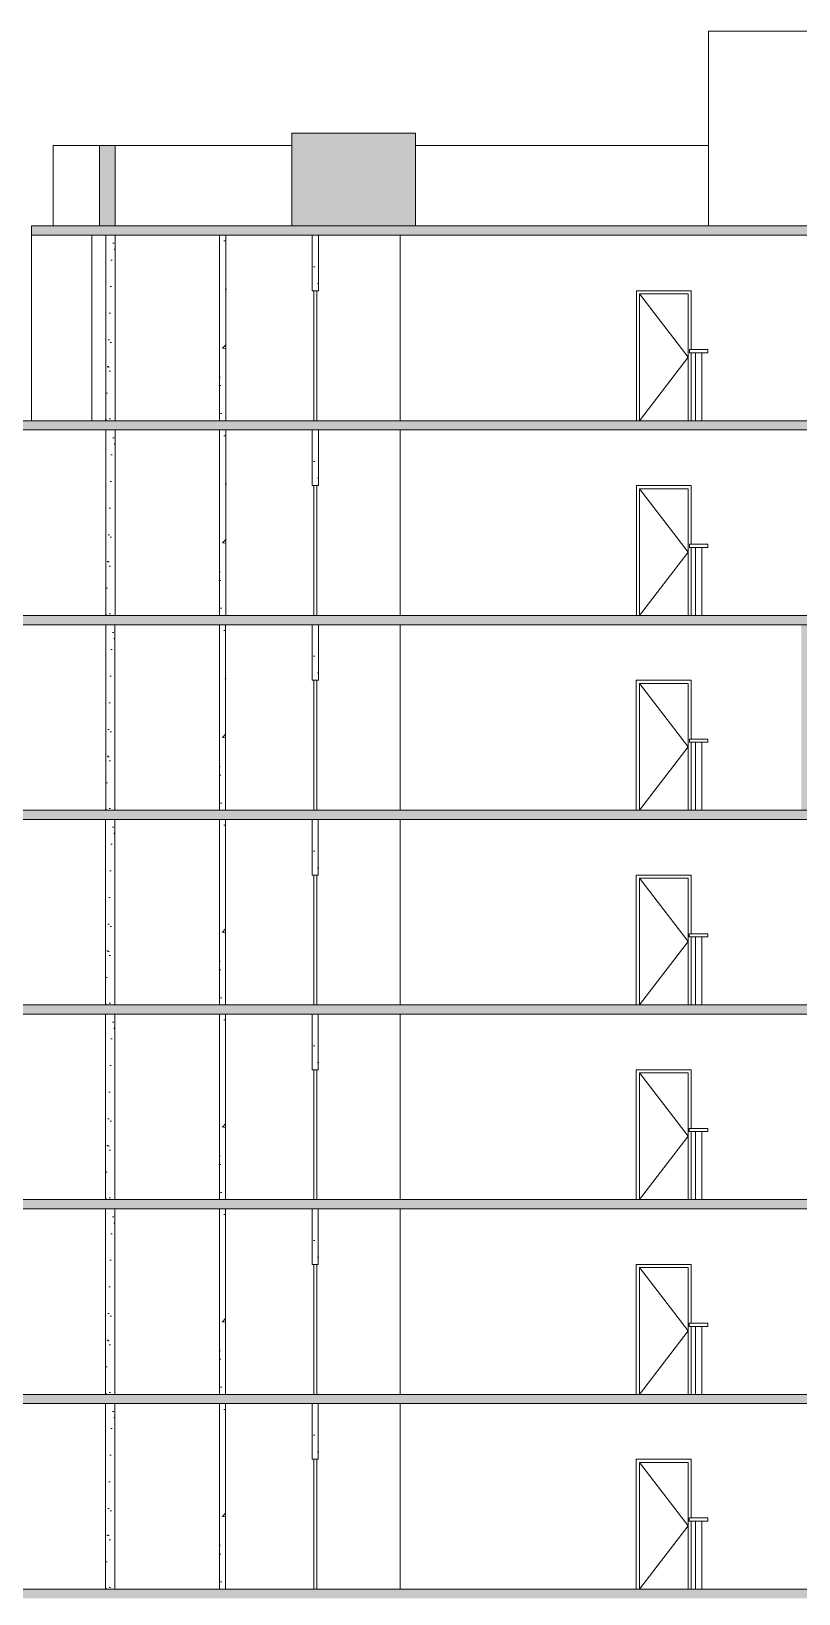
# Model space of a CAD drawing. Header units: millimetres. Extents: x 2878 to 6301, y 540 to 1980.
# Drawn here: x 3108.5 to 3120.91, y 969.55 to 994.83 of the extents above; entities that cross this region are included whole.
import ezdxf

# ---------------------------------------------------------------- set-up
doc = ezdxf.new("R2010")
doc.units = ezdxf.units.MM
doc.header["$LTSCALE"] = 4
for name, color, linetype, lineweight in [('ALVENARIA', 4, 'Continuous', 20), ('COTAS', 35, 'Continuous', 5), ('PORTA', 2, 'Continuous', 20)]:
    doc.layers.add(name, color=color, linetype=linetype, lineweight=lineweight)
pattern_1 = [(50, (255.0836, -334.7159), (0.92914181, -0.08128934), [0.097155, -1.068705]), (355, (255.0836, -334.7159), (-0.17974145, 0.9743899), [0.077724, -0.85496698]), (100.451445, (255.161, -334.7227), (0.74940036, 0.89310053), [0.08256904, -0.90826025]), (46.1842, (255.0836, -334.4568), (1.3825031, -0.21441587), [0.1457325, -1.6030575]), (96.63556, (255.1988, -334.4747), (1.2107611, 1.26187324), [0.1238536, -1.3623916]), (351.18415, (255.0836, -334.4568), (1.2107611, 1.26187324), [0.11658583, -1.28244463]), (21, (255.21315, -334.5216), (0.7732334, -0.52155251), [0.097155, -1.068705]), (326, (255.2132, -334.5216), (0.31519034, 0.93935863), [0.077724, -0.854964]), (71.451445, (255.2776, -334.5651), (1.08842374, 0.41780612), [0.08256904, -0.90825868]), (37.5, (255.0836, -334.71592), (0.015751877, 0.4312307), [0, -0.8446008, 0, -0.867918, 0, -0.8582025]), (7.5, (255.0836, -334.7159), (0.34078028, 0.51092093), [0, -0.4948428, 0, -0.8251698, 0, -0.3270885]), (327.5, (254.79474, -334.71592), (0.691512035, -0.029216594), [0, -0.32385, 0, -1.010412, 0, -1.340739]), (317.5, (254.6652, -334.7159), (0.75545883, 0.1296751), [0, -0.421005, 0, -0.6710172, 0, -0.952119])]
pattern_2 = [(50, (255.0836, -331.5659), (0.92914181, -0.08128934), [0.097155, -1.068705]), (355, (255.0836, -331.5659), (-0.17974145, 0.9743899), [0.077724, -0.85496698]), (100.451445, (255.161, -331.5727), (0.74940036, 0.89310053), [0.08256904, -0.90826025]), (46.1842, (255.0836, -331.3068), (1.3825031, -0.21441587), [0.1457325, -1.6030575]), (96.63556, (255.1988, -331.3247), (1.2107611, 1.26187324), [0.1238536, -1.3623916]), (351.18415, (255.0836, -331.3068), (1.2107611, 1.26187324), [0.11658583, -1.28244463]), (21, (255.21315, -331.3716), (0.7732334, -0.52155251), [0.097155, -1.068705]), (326, (255.2132, -331.3716), (0.31519034, 0.93935863), [0.077724, -0.854964]), (71.451445, (255.2776, -331.4151), (1.08842374, 0.41780612), [0.08256904, -0.90825868]), (37.5, (255.0836, -331.56592), (0.015751877, 0.4312307), [0, -0.8446008, 0, -0.867918, 0, -0.8582025]), (7.5, (255.0836, -331.5659), (0.34078028, 0.51092093), [0, -0.4948428, 0, -0.8251698, 0, -0.3270885]), (327.5, (254.79474, -331.56592), (0.691512035, -0.029216594), [0, -0.32385, 0, -1.010412, 0, -1.340739]), (317.5, (254.6652, -331.5659), (0.75545883, 0.1296751), [0, -0.421005, 0, -0.6710172, 0, -0.952119])]
pattern_3 = [(50, (255.0836, -328.4159), (0.92914181, -0.08128934), [0.097155, -1.068705]), (355, (255.0836, -328.4159), (-0.17974145, 0.9743899), [0.077724, -0.85496698]), (100.451445, (255.161, -328.4227), (0.74940036, 0.89310053), [0.08256904, -0.90826025]), (46.1842, (255.0836, -328.1568), (1.3825031, -0.21441587), [0.1457325, -1.6030575]), (96.63556, (255.1988, -328.1747), (1.2107611, 1.26187324), [0.1238536, -1.3623916]), (351.18415, (255.0836, -328.1568), (1.2107611, 1.26187324), [0.11658583, -1.28244463]), (21, (255.21315, -328.2216), (0.7732334, -0.52155251), [0.097155, -1.068705]), (326, (255.2132, -328.2216), (0.31519034, 0.93935863), [0.077724, -0.854964]), (71.451445, (255.2776, -328.2651), (1.08842374, 0.41780612), [0.08256904, -0.90825868]), (37.5, (255.0836, -328.41592), (0.015751877, 0.4312307), [0, -0.8446008, 0, -0.867918, 0, -0.8582025]), (7.5, (255.0836, -328.4159), (0.34078028, 0.51092093), [0, -0.4948428, 0, -0.8251698, 0, -0.3270885]), (327.5, (254.79474, -328.41592), (0.691512035, -0.029216594), [0, -0.32385, 0, -1.010412, 0, -1.340739]), (317.5, (254.6652, -328.4159), (0.75545883, 0.1296751), [0, -0.421005, 0, -0.6710172, 0, -0.952119])]
pattern_4 = [(50, (255.0836, -325.2659), (0.92914181, -0.08128934), [0.097155, -1.068705]), (355, (255.0836, -325.2659), (-0.17974145, 0.9743899), [0.077724, -0.85496698]), (100.451445, (255.161, -325.2727), (0.74940036, 0.89310053), [0.08256904, -0.90826025]), (46.1842, (255.0836, -325.0068), (1.3825031, -0.21441587), [0.1457325, -1.6030575]), (96.63556, (255.1988, -325.0247), (1.2107611, 1.26187324), [0.1238536, -1.3623916]), (351.18415, (255.0836, -325.0068), (1.2107611, 1.26187324), [0.11658583, -1.28244463]), (21, (255.21315, -325.0716), (0.7732334, -0.52155251), [0.097155, -1.068705]), (326, (255.2132, -325.0716), (0.31519034, 0.93935863), [0.077724, -0.854964]), (71.451445, (255.2776, -325.1151), (1.08842374, 0.41780612), [0.08256904, -0.90825868]), (37.5, (255.0836, -325.26592), (0.015751877, 0.4312307), [0, -0.8446008, 0, -0.867918, 0, -0.8582025]), (7.5, (255.0836, -325.2659), (0.34078028, 0.51092093), [0, -0.4948428, 0, -0.8251698, 0, -0.3270885]), (327.5, (254.79474, -325.26592), (0.691512035, -0.029216594), [0, -0.32385, 0, -1.010412, 0, -1.340739]), (317.5, (254.6652, -325.2659), (0.75545883, 0.1296751), [0, -0.421005, 0, -0.6710172, 0, -0.952119])]
pattern_5 = [(50, (255.0845, -322.1159), (0.92914181, -0.08128934), [0.097155, -1.068705]), (355, (255.0845, -322.1159), (-0.17974145, 0.9743899), [0.077724, -0.85496698]), (100.451445, (255.1619, -322.1227), (0.74940036, 0.89310053), [0.08256904, -0.90826025]), (46.1842, (255.0845, -321.8568), (1.3825031, -0.21441587), [0.1457325, -1.6030575]), (96.63556, (255.1997, -321.8747), (1.2107611, 1.26187324), [0.1238536, -1.3623916]), (351.18415, (255.0845, -321.8568), (1.2107611, 1.26187324), [0.11658583, -1.28244463]), (21, (255.214, -321.9216), (0.7732334, -0.52155251), [0.097155, -1.068705]), (326, (255.214, -321.9216), (0.31519034, 0.93935863), [0.077724, -0.854964]), (71.451445, (255.2785, -321.9651), (1.08842374, 0.41780612), [0.08256904, -0.90825868]), (37.5, (255.08448, -322.11592), (0.015751877, 0.4312307), [0, -0.8446008, 0, -0.867918, 0, -0.8582025]), (7.5, (255.0845, -322.1159), (0.34078028, 0.51092093), [0, -0.4948428, 0, -0.8251698, 0, -0.3270885]), (327.5, (254.7956, -322.11592), (0.691512035, -0.029216594), [0, -0.32385, 0, -1.010412, 0, -1.340739]), (317.5, (254.66607, -322.1159), (0.75545883, 0.1296751), [0, -0.421005, 0, -0.6710172, 0, -0.952119])]
pattern_6 = [(50, (255.08535, -318.9659), (0.92914181, -0.08128934), [0.097155, -1.068705]), (355, (255.0853, -318.9659), (-0.17974145, 0.9743899), [0.077724, -0.85496698]), (100.451445, (255.1628, -318.9727), (0.74940036, 0.89310053), [0.08256904, -0.90826025]), (46.1842, (255.0853, -318.7068), (1.3825031, -0.21441587), [0.1457325, -1.6030575]), (96.63556, (255.2006, -318.7247), (1.2107611, 1.26187324), [0.1238536, -1.3623916]), (351.18415, (255.0853, -318.7068), (1.2107611, 1.26187324), [0.11658583, -1.28244463]), (21, (255.2149, -318.7716), (0.7732334, -0.52155251), [0.097155, -1.068705]), (326, (255.2149, -318.7716), (0.31519034, 0.93935863), [0.077724, -0.854964]), (71.451445, (255.2793, -318.8151), (1.08842374, 0.41780612), [0.08256904, -0.90825868]), (37.5, (255.08535, -318.96592), (0.015751877, 0.4312307), [0, -0.8446008, 0, -0.867918, 0, -0.8582025]), (7.5, (255.08535, -318.9659), (0.34078028, 0.51092093), [0, -0.4948428, 0, -0.8251698, 0, -0.3270885]), (327.5, (254.79647, -318.96592), (0.691512035, -0.029216594), [0, -0.32385, 0, -1.010412, 0, -1.340739]), (317.5, (254.66693, -318.9659), (0.75545883, 0.1296751), [0, -0.421005, 0, -0.6710172, 0, -0.952119])]
pattern_7 = [(50, (255.08535, -315.8159), (0.92914181, -0.08128934), [0.097155, -1.068705]), (355, (255.0853, -315.8159), (-0.17974145, 0.9743899), [0.077724, -0.85496698]), (100.451445, (255.1628, -315.8227), (0.74940036, 0.89310053), [0.08256904, -0.90826025]), (46.1842, (255.0853, -315.5568), (1.3825031, -0.21441587), [0.1457325, -1.6030575]), (96.63556, (255.2006, -315.5747), (1.2107611, 1.26187324), [0.1238536, -1.3623916]), (351.18415, (255.0853, -315.5568), (1.2107611, 1.26187324), [0.11658583, -1.28244463]), (21, (255.2149, -315.6216), (0.7732334, -0.52155251), [0.097155, -1.068705]), (326, (255.2149, -315.6216), (0.31519034, 0.93935863), [0.077724, -0.854964]), (71.451445, (255.2793, -315.6651), (1.08842374, 0.41780612), [0.08256904, -0.90825868]), (37.5, (255.08535, -315.81592), (0.015751877, 0.4312307), [0, -0.8446008, 0, -0.867918, 0, -0.8582025]), (7.5, (255.08535, -315.8159), (0.34078028, 0.51092093), [0, -0.4948428, 0, -0.8251698, 0, -0.3270885]), (327.5, (254.79647, -315.81592), (0.691512035, -0.029216594), [0, -0.32385, 0, -1.010412, 0, -1.340739]), (317.5, (254.66693, -315.8159), (0.75545883, 0.1296751), [0, -0.421005, 0, -0.6710172, 0, -0.952119])]

msp = doc.modelspace()

# ---------------------------------------------------------------- hatches: boundary and pattern name
at = {"layer": 'COTAS'}
h = msp.add_hatch(color=9, dxfattribs=at)
h.dxf.hatch_style = 1
h.paths.add_polyline_path([(3174.976, 993.179), (3173.295, 993.179), (3173.295, 991.679), (3174.976, 991.679)])
h.paths.add_polyline_path([(3114.716, 993.179), (3112.716, 993.179), (3112.716, 991.679), (3114.716, 991.679)])
at = {"layer": 'COTAS', "ltscale": 9}
h = msp.add_hatch(dxfattribs=at)
h.set_pattern_fill('AR-CONC', color=256, scale=0.0043)
h.set_pattern_definition([(50, (-325.8662, -279.7765), (0.78339408, -0.06853807), [0.081915, -0.901065]), (355, (-325.8662, -279.7765), (-0.15154671, 0.82154443), [0.065532, -0.72085451]), (100.451445, (-325.8009, -279.78224), (0.63184736, 0.75300633), [0.06961704, -0.76578805]), (46.1842, (-325.8662, -279.5581), (1.16563988, -0.180782), [0.1228725, -1.3515975]), (96.635558, (-325.7691, -279.5732), (1.02083778, 1.06393234), [0.1044256, -1.1486831]), (351.18415, (-325.8662, -279.5581), (1.02083778, 1.06393234), [0.09829786, -1.08127685]), (21, (-325.757, -279.6127), (0.65194188, -0.43974035), [0.081915, -0.901065]), (326, (-325.757, -279.6127), (0.26574872, 0.79200825), [0.065532, -0.720852]), (71.451445, (-325.7027, -279.64935), (0.9176906, 0.3522679), [0.06961704, -0.76578673]), (37.5, (-325.8662, -279.77653), (0.013280994, 0.363586667), [0, -0.7121144, 0, -0.731774, 0, -0.7235825]), (7.5, (-325.8662, -279.77653), (0.28732455, 0.43077647), [0, -0.4172204, 0, -0.6957314, 0, -0.2757805]), (327.5, (-326.10977, -279.77653), (0.58303956, -0.0246336), [0, -0.27305, 0, -0.851916, 0, -1.130427]), (317.5, (-326.219, -279.77653), (0.63695548, 0.10933391), [0, -0.354965, 0, -0.5657596, 0, -0.802767])])
h.paths.add_polyline_path([(3109.854, 992.979), (3109.604, 992.979), (3109.604, 991.679), (3109.854, 991.679)])
h.paths.add_polyline_path([(3133.204, 992.979), (3132.954, 992.979), (3132.954, 991.679), (3133.204, 991.679)])
h.paths.add_polyline_path([(3133.554, 991.679), (3108.503, 991.679), (3108.503, 991.529), (3133.554, 991.529)])
h.paths.add_polyline_path([(3136.965, 985.379), (3136.715, 985.379), (3136.715, 984.329), (3136.965, 984.329)])
h.paths.add_polyline_path([(3142.058, 985.379), (3141.953, 985.379), (3141.953, 982.229), (3142.058, 982.229)])
h.paths.add_polyline_path([(3127.841, 985.379), (3127.591, 985.379), (3127.591, 982.229), (3127.841, 982.229)])
h.paths.add_polyline_path([(3121.103, 985.379), (3120.953, 985.379), (3120.953, 982.229), (3121.103, 982.229)])
h = msp.add_hatch(dxfattribs=at)
h.set_pattern_fill('AR-CONC', color=256, scale=0.0043)
h.set_pattern_definition([(50, (-59.3249, -212.6349), (0.78339408, -0.06853807), [0.081915, -0.901065]), (355, (-59.3249, -212.6349), (-0.15154671, 0.82154443), [0.065532, -0.72085451]), (100.451445, (-59.2596, -212.64064), (0.63184736, 0.75300633), [0.06961704, -0.76578805]), (46.1842, (-59.3249, -212.4165), (1.16563988, -0.180782), [0.1228725, -1.3515975]), (96.635558, (-59.2277, -212.4316), (1.02083778, 1.06393234), [0.1044256, -1.1486831]), (351.18415, (-59.3249, -212.4165), (1.02083778, 1.06393234), [0.09829786, -1.08127685]), (21, (-59.21566, -212.4711), (0.65194188, -0.43974035), [0.081915, -0.901065]), (326, (-59.21566, -212.4711), (0.26574872, 0.79200825), [0.065532, -0.720852]), (71.451445, (-59.1613, -212.50774), (0.9176906, 0.3522679), [0.06961704, -0.76578673]), (37.5, (-59.32488, -212.63493), (0.013280994, 0.363586667), [0, -0.7121144, 0, -0.731774, 0, -0.7235825]), (7.5, (-59.32488, -212.63493), (0.28732455, 0.43077647), [0, -0.4172204, 0, -0.6957314, 0, -0.2757805]), (327.5, (-59.56844, -212.63493), (0.58303956, -0.0246336), [0, -0.27305, 0, -0.851916, 0, -1.130427]), (317.5, (-59.67766, -212.63493), (0.63695548, 0.10933391), [0, -0.354965, 0, -0.5657596, 0, -0.802767])])
h.paths.add_polyline_path([(3143.704, 988.529), (3098.353, 988.529), (3098.353, 988.379), (3143.704, 988.379)])
h.paths.add_polyline_path([(3143.703, 985.379), (3098.352, 985.379), (3098.352, 985.229), (3143.703, 985.229)])
h.paths.add_polyline_path([(3143.702, 982.229), (3098.351, 982.229), (3098.351, 982.079), (3143.702, 982.079)])
h.paths.add_polyline_path([(3143.702, 979.079), (3098.351, 979.079), (3098.351, 978.929), (3143.702, 978.929)])
h.paths.add_polyline_path([(3098.601, 982.079), (3098.351, 982.079), (3098.351, 979.079), (3098.601, 979.079)])
h.paths.add_polyline_path([(3098.601, 978.929), (3098.351, 978.929), (3098.351, 975.929), (3098.601, 975.929)])
h.paths.add_polyline_path([(3098.602, 985.229), (3098.352, 985.229), (3098.352, 982.229), (3098.602, 982.229)])
h.paths.add_polyline_path([(3098.603, 988.379), (3098.353, 988.379), (3098.353, 985.379), (3098.603, 985.379)])
h.paths.add_polyline_path([(3143.702, 969.629), (3098.35, 969.629), (3098.35, 969.479), (3143.702, 969.479)])
h.paths.add_polyline_path([(3098.6, 969.479), (3098.35, 969.479), (3098.35, 966.479), (3098.6, 966.479)])
h.paths.add_polyline_path([(3143.702, 972.779), (3098.351, 972.779), (3098.351, 972.629), (3143.702, 972.629)])
h.paths.add_polyline_path([(3098.601, 972.629), (3098.351, 972.629), (3098.351, 969.629), (3098.601, 969.629)])
h.paths.add_polyline_path([(3098.601, 975.779), (3098.351, 975.779), (3098.351, 972.779), (3098.601, 972.779)])
h.paths.add_polyline_path([(3143.702, 975.929), (3098.351, 975.929), (3098.351, 975.779), (3143.702, 975.779)])
h.paths.add_polyline_path([(3136.962, 966.479), (3136.712, 966.479), (3136.712, 965.429), (3136.962, 965.429)])
h.paths.add_polyline_path([(3142.056, 966.479), (3141.951, 966.479), (3141.951, 963.329), (3142.056, 963.329)])
h.paths.add_polyline_path([(3127.838, 966.479), (3127.588, 966.479), (3127.588, 963.329), (3127.838, 963.329)])
h.paths.add_polyline_path([(3121.101, 966.479), (3120.951, 966.479), (3120.951, 963.329), (3121.101, 963.329)])
at = {"layer": 'PORTA', "ltscale": 9}
h = msp.add_hatch(dxfattribs=at)
h.set_pattern_fill('AR-CONC', color=256, scale=0.0051)
h.set_pattern_definition(pattern_7)
h.paths.add_polyline_path([(3111.644, 991.679), (3111.544, 991.679), (3111.544, 988.529), (3111.644, 988.529)])
h = msp.add_hatch(dxfattribs=at)
h.set_pattern_fill('AR-CONC', color=256, scale=0.0051)
h.set_pattern_definition([(50, (261.7168, -303.24616), (0.92914181, -0.08128934), [0.097155, -1.068705]), (355, (261.7168, -303.2462), (-0.17974145, 0.9743899), [0.077724, -0.85496698]), (100.451445, (261.7942, -303.2529), (0.74940036, 0.89310053), [0.08256904, -0.90826025]), (46.1842, (261.7168, -302.9871), (1.3825031, -0.21441587), [0.1457325, -1.6030575]), (96.63556, (261.832, -303.005), (1.2107611, 1.26187324), [0.1238536, -1.3623916]), (351.18415, (261.7168, -302.9871), (1.2107611, 1.26187324), [0.11658583, -1.28244463]), (21, (261.8463, -303.05185), (0.7732334, -0.52155251), [0.097155, -1.068705]), (326, (261.8463, -303.05185), (0.31519034, 0.93935863), [0.077724, -0.854964]), (71.451445, (261.9107, -303.0953), (1.08842374, 0.41780612), [0.08256904, -0.90825868]), (37.5, (261.71676, -303.24616), (0.015751877, 0.4312307), [0, -0.8446008, 0, -0.867918, 0, -0.8582025]), (7.5, (261.71676, -303.24616), (0.34078028, 0.51092093), [0, -0.4948428, 0, -0.8251698, 0, -0.3270885]), (327.5, (261.4279, -303.24616), (0.691512035, -0.029216594), [0, -0.32385, 0, -1.010412, 0, -1.340739]), (317.5, (261.29835, -303.24616), (0.75545883, 0.1296751), [0, -0.421005, 0, -0.6710172, 0, -0.952119])])
h.paths.add_polyline_path([(3113.144, 991.679), (3113.044, 991.679), (3113.044, 990.629), (3113.044, 990.629), (3113.144, 990.629)])
h = msp.add_hatch(dxfattribs=at)
h.set_pattern_fill('AR-CONC', color=256, scale=0.0051)
h.set_pattern_definition(pattern_7)
h.paths.add_polyline_path([(3109.854, 991.529), (3109.704, 991.529), (3109.704, 988.529), (3109.854, 988.529)])
h = msp.add_hatch(dxfattribs=at)
h.set_pattern_fill('AR-CONC', color=256, scale=0.0051)
h.set_pattern_definition(pattern_6)
h.paths.add_polyline_path([(3111.644, 988.529), (3111.544, 988.529), (3111.544, 985.379), (3111.644, 985.379)])
h = msp.add_hatch(dxfattribs=at)
h.set_pattern_fill('AR-CONC', color=256, scale=0.0051)
h.set_pattern_definition([(50, (261.7168, -306.39616), (0.92914181, -0.08128934), [0.097155, -1.068705]), (355, (261.7168, -306.3962), (-0.17974145, 0.9743899), [0.077724, -0.85496698]), (100.451445, (261.7942, -306.4029), (0.74940036, 0.89310053), [0.08256904, -0.90826025]), (46.1842, (261.7168, -306.1371), (1.3825031, -0.21441587), [0.1457325, -1.6030575]), (96.63556, (261.832, -306.155), (1.2107611, 1.26187324), [0.1238536, -1.3623916]), (351.18415, (261.7168, -306.1371), (1.2107611, 1.26187324), [0.11658583, -1.28244463]), (21, (261.8463, -306.20185), (0.7732334, -0.52155251), [0.097155, -1.068705]), (326, (261.8463, -306.20185), (0.31519034, 0.93935863), [0.077724, -0.854964]), (71.451445, (261.9107, -306.2453), (1.08842374, 0.41780612), [0.08256904, -0.90825868]), (37.5, (261.71676, -306.39616), (0.015751877, 0.4312307), [0, -0.8446008, 0, -0.867918, 0, -0.8582025]), (7.5, (261.71676, -306.39616), (0.34078028, 0.51092093), [0, -0.4948428, 0, -0.8251698, 0, -0.3270885]), (327.5, (261.4279, -306.39616), (0.691512035, -0.029216594), [0, -0.32385, 0, -1.010412, 0, -1.340739]), (317.5, (261.29835, -306.39616), (0.75545883, 0.1296751), [0, -0.421005, 0, -0.6710172, 0, -0.952119])])
h.paths.add_polyline_path([(3113.144, 988.529), (3113.044, 988.529), (3113.044, 987.479), (3113.044, 987.479), (3113.144, 987.479)])
h = msp.add_hatch(dxfattribs=at)
h.set_pattern_fill('AR-CONC', color=256, scale=0.0051)
h.set_pattern_definition(pattern_6)
h.paths.add_polyline_path([(3109.854, 988.379), (3109.704, 988.379), (3109.704, 985.379), (3109.854, 985.379)])
h = msp.add_hatch(dxfattribs=at)
h.set_pattern_fill('AR-CONC', color=256, scale=0.0051)
h.set_pattern_definition(pattern_5)
h.paths.add_polyline_path([(3109.853, 985.229), (3109.703, 985.229), (3109.703, 982.229), (3109.853, 982.229)])
h = msp.add_hatch(dxfattribs=at)
h.set_pattern_fill('AR-CONC', color=256, scale=0.0051)
h.set_pattern_definition(pattern_5)
h.paths.add_polyline_path([(3111.643, 985.379), (3111.543, 985.379), (3111.543, 982.229), (3111.643, 982.229)])
h = msp.add_hatch(dxfattribs=at)
h.set_pattern_fill('AR-CONC', color=256, scale=0.0051)
h.set_pattern_definition([(50, (261.7159, -309.54616), (0.92914181, -0.08128934), [0.097155, -1.068705]), (355, (261.7159, -309.5462), (-0.17974145, 0.9743899), [0.077724, -0.85496698]), (100.451445, (261.7933, -309.5529), (0.74940036, 0.89310053), [0.08256904, -0.90826025]), (46.1842, (261.7159, -309.2871), (1.3825031, -0.21441587), [0.1457325, -1.6030575]), (96.63556, (261.8311, -309.305), (1.2107611, 1.26187324), [0.1238536, -1.3623916]), (351.18415, (261.7159, -309.2871), (1.2107611, 1.26187324), [0.11658583, -1.28244463]), (21, (261.8454, -309.35185), (0.7732334, -0.52155251), [0.097155, -1.068705]), (326, (261.8454, -309.35185), (0.31519034, 0.93935863), [0.077724, -0.854964]), (71.451445, (261.9099, -309.3953), (1.08842374, 0.41780612), [0.08256904, -0.90825868]), (37.5, (261.7159, -309.54616), (0.015751877, 0.4312307), [0, -0.8446008, 0, -0.867918, 0, -0.8582025]), (7.5, (261.7159, -309.54616), (0.34078028, 0.51092093), [0, -0.4948428, 0, -0.8251698, 0, -0.3270885]), (327.5, (261.42702, -309.54616), (0.691512035, -0.029216594), [0, -0.32385, 0, -1.010412, 0, -1.340739]), (317.5, (261.2975, -309.54616), (0.75545883, 0.1296751), [0, -0.421005, 0, -0.6710172, 0, -0.952119])])
h.paths.add_polyline_path([(3113.143, 985.379), (3113.043, 985.379), (3113.043, 984.329), (3113.043, 984.329), (3113.143, 984.329)])
h = msp.add_hatch(dxfattribs=at)
h.set_pattern_fill('AR-CONC', color=256, scale=0.0051)
h.set_pattern_definition(pattern_4)
h.paths.add_polyline_path([(3111.642, 982.229), (3111.542, 982.229), (3111.542, 979.079), (3111.642, 979.079)])
h = msp.add_hatch(dxfattribs=at)
h.set_pattern_fill('AR-CONC', color=256, scale=0.0051)
h.set_pattern_definition([(50, (261.715, -312.69616), (0.92914181, -0.08128934), [0.097155, -1.068705]), (355, (261.715, -312.6962), (-0.17974145, 0.9743899), [0.077724, -0.85496698]), (100.451445, (261.7925, -312.7029), (0.74940036, 0.89310053), [0.08256904, -0.90826025]), (46.1842, (261.715, -312.4371), (1.3825031, -0.21441587), [0.1457325, -1.6030575]), (96.63556, (261.8302, -312.455), (1.2107611, 1.26187324), [0.1238536, -1.3623916]), (351.18415, (261.715, -312.4371), (1.2107611, 1.26187324), [0.11658583, -1.28244463]), (21, (261.8446, -312.50185), (0.7732334, -0.52155251), [0.097155, -1.068705]), (326, (261.8446, -312.50185), (0.31519034, 0.93935863), [0.077724, -0.854964]), (71.451445, (261.909, -312.5453), (1.08842374, 0.41780612), [0.08256904, -0.90825868]), (37.5, (261.71503, -312.69616), (0.015751877, 0.4312307), [0, -0.8446008, 0, -0.867918, 0, -0.8582025]), (7.5, (261.71503, -312.69616), (0.34078028, 0.51092093), [0, -0.4948428, 0, -0.8251698, 0, -0.3270885]), (327.5, (261.42616, -312.69616), (0.691512035, -0.029216594), [0, -0.32385, 0, -1.010412, 0, -1.340739]), (317.5, (261.2966, -312.69616), (0.75545883, 0.1296751), [0, -0.421005, 0, -0.6710172, 0, -0.952119])])
h.paths.add_polyline_path([(3113.142, 982.229), (3113.042, 982.229), (3113.042, 981.179), (3113.042, 981.179), (3113.142, 981.179)])
h = msp.add_hatch(dxfattribs=at)
h.set_pattern_fill('AR-CONC', color=256, scale=0.0051)
h.set_pattern_definition(pattern_4)
h.paths.add_polyline_path([(3109.852, 982.079), (3109.702, 982.079), (3109.702, 979.079), (3109.852, 979.079)])
h = msp.add_hatch(dxfattribs=at)
h.set_pattern_fill('AR-CONC', color=256, scale=0.0051)
h.set_pattern_definition(pattern_3)
h.paths.add_polyline_path([(3109.852, 978.929), (3109.702, 978.929), (3109.702, 975.929), (3109.852, 975.929)])
h = msp.add_hatch(dxfattribs=at)
h.set_pattern_fill('AR-CONC', color=256, scale=0.0051)
h.set_pattern_definition(pattern_3)
h.paths.add_polyline_path([(3111.642, 979.079), (3111.542, 979.079), (3111.542, 975.929), (3111.642, 975.929)])
h = msp.add_hatch(dxfattribs=at)
h.set_pattern_fill('AR-CONC', color=256, scale=0.0051)
h.set_pattern_definition([(50, (261.715, -315.84616), (0.92914181, -0.08128934), [0.097155, -1.068705]), (355, (261.715, -315.8462), (-0.17974145, 0.9743899), [0.077724, -0.85496698]), (100.451445, (261.7925, -315.8529), (0.74940036, 0.89310053), [0.08256904, -0.90826025]), (46.1842, (261.715, -315.5871), (1.3825031, -0.21441587), [0.1457325, -1.6030575]), (96.63556, (261.8302, -315.605), (1.2107611, 1.26187324), [0.1238536, -1.3623916]), (351.18415, (261.715, -315.5871), (1.2107611, 1.26187324), [0.11658583, -1.28244463]), (21, (261.8446, -315.65185), (0.7732334, -0.52155251), [0.097155, -1.068705]), (326, (261.8446, -315.65185), (0.31519034, 0.93935863), [0.077724, -0.854964]), (71.451445, (261.909, -315.6953), (1.08842374, 0.41780612), [0.08256904, -0.90825868]), (37.5, (261.71503, -315.84616), (0.015751877, 0.4312307), [0, -0.8446008, 0, -0.867918, 0, -0.8582025]), (7.5, (261.71503, -315.84616), (0.34078028, 0.51092093), [0, -0.4948428, 0, -0.8251698, 0, -0.3270885]), (327.5, (261.42616, -315.84616), (0.691512035, -0.029216594), [0, -0.32385, 0, -1.010412, 0, -1.340739]), (317.5, (261.2966, -315.84616), (0.75545883, 0.1296751), [0, -0.421005, 0, -0.6710172, 0, -0.952119])])
h.paths.add_polyline_path([(3113.142, 979.079), (3113.042, 979.079), (3113.042, 978.029), (3113.042, 978.029), (3113.142, 978.029)])
h = msp.add_hatch(dxfattribs=at)
h.set_pattern_fill('AR-CONC', color=256, scale=0.0051)
h.set_pattern_definition(pattern_2)
h.paths.add_polyline_path([(3111.642, 975.929), (3111.542, 975.929), (3111.542, 972.779), (3111.642, 972.779)])
h = msp.add_hatch(dxfattribs=at)
h.set_pattern_fill('AR-CONC', color=256, scale=0.0051)
h.set_pattern_definition([(50, (261.715, -318.99616), (0.92914181, -0.08128934), [0.097155, -1.068705]), (355, (261.715, -318.9962), (-0.17974145, 0.9743899), [0.077724, -0.85496698]), (100.451445, (261.7925, -319.0029), (0.74940036, 0.89310053), [0.08256904, -0.90826025]), (46.1842, (261.715, -318.7371), (1.3825031, -0.21441587), [0.1457325, -1.6030575]), (96.63556, (261.8302, -318.755), (1.2107611, 1.26187324), [0.1238536, -1.3623916]), (351.18415, (261.715, -318.7371), (1.2107611, 1.26187324), [0.11658583, -1.28244463]), (21, (261.8446, -318.80185), (0.7732334, -0.52155251), [0.097155, -1.068705]), (326, (261.8446, -318.80185), (0.31519034, 0.93935863), [0.077724, -0.854964]), (71.451445, (261.909, -318.8453), (1.08842374, 0.41780612), [0.08256904, -0.90825868]), (37.5, (261.71503, -318.99616), (0.015751877, 0.4312307), [0, -0.8446008, 0, -0.867918, 0, -0.8582025]), (7.5, (261.71503, -318.99616), (0.34078028, 0.51092093), [0, -0.4948428, 0, -0.8251698, 0, -0.3270885]), (327.5, (261.42616, -318.99616), (0.691512035, -0.029216594), [0, -0.32385, 0, -1.010412, 0, -1.340739]), (317.5, (261.2966, -318.99616), (0.75545883, 0.1296751), [0, -0.421005, 0, -0.6710172, 0, -0.952119])])
h.paths.add_polyline_path([(3113.142, 975.929), (3113.042, 975.929), (3113.042, 974.879), (3113.042, 974.879), (3113.142, 974.879)])
h = msp.add_hatch(dxfattribs=at)
h.set_pattern_fill('AR-CONC', color=256, scale=0.0051)
h.set_pattern_definition(pattern_2)
h.paths.add_polyline_path([(3109.852, 975.779), (3109.702, 975.779), (3109.702, 972.779), (3109.852, 972.779)])
h = msp.add_hatch(dxfattribs=at)
h.set_pattern_fill('AR-CONC', color=256, scale=0.0051)
h.set_pattern_definition(pattern_1)
h.paths.add_polyline_path([(3109.852, 972.629), (3109.702, 972.629), (3109.702, 969.629), (3109.852, 969.629)])
h = msp.add_hatch(dxfattribs=at)
h.set_pattern_fill('AR-CONC', color=256, scale=0.0051)
h.set_pattern_definition(pattern_1)
h.paths.add_polyline_path([(3111.642, 972.779), (3111.542, 972.779), (3111.542, 969.629), (3111.642, 969.629)])
h = msp.add_hatch(dxfattribs=at)
h.set_pattern_fill('AR-CONC', color=256, scale=0.0051)
h.set_pattern_definition([(50, (261.715, -322.14616), (0.92914181, -0.08128934), [0.097155, -1.068705]), (355, (261.715, -322.1462), (-0.17974145, 0.9743899), [0.077724, -0.85496698]), (100.451445, (261.7925, -322.1529), (0.74940036, 0.89310053), [0.08256904, -0.90826025]), (46.1842, (261.715, -321.8871), (1.3825031, -0.21441587), [0.1457325, -1.6030575]), (96.63556, (261.8302, -321.905), (1.2107611, 1.26187324), [0.1238536, -1.3623916]), (351.18415, (261.715, -321.8871), (1.2107611, 1.26187324), [0.11658583, -1.28244463]), (21, (261.8446, -321.95185), (0.7732334, -0.52155251), [0.097155, -1.068705]), (326, (261.8446, -321.95185), (0.31519034, 0.93935863), [0.077724, -0.854964]), (71.451445, (261.909, -321.9953), (1.08842374, 0.41780612), [0.08256904, -0.90825868]), (37.5, (261.71503, -322.14616), (0.015751877, 0.4312307), [0, -0.8446008, 0, -0.867918, 0, -0.8582025]), (7.5, (261.71503, -322.14616), (0.34078028, 0.51092093), [0, -0.4948428, 0, -0.8251698, 0, -0.3270885]), (327.5, (261.42616, -322.14616), (0.691512035, -0.029216594), [0, -0.32385, 0, -1.010412, 0, -1.340739]), (317.5, (261.2966, -322.14616), (0.75545883, 0.1296751), [0, -0.421005, 0, -0.6710172, 0, -0.952119])])
h.paths.add_polyline_path([(3113.142, 972.779), (3113.042, 972.779), (3113.042, 971.729), (3113.042, 971.729), (3113.142, 971.729)])
h = msp.add_hatch(dxfattribs=at)
h.set_pattern_fill('AR-CONC', color=256, scale=0.0051)
h.set_pattern_definition([(50, (255.08275, -337.8659), (0.92914181, -0.08128934), [0.097155, -1.068705]), (355, (255.0827, -337.8659), (-0.17974145, 0.9743899), [0.077724, -0.85496698]), (100.451445, (255.1602, -337.8727), (0.74940036, 0.89310053), [0.08256904, -0.90826025]), (46.1842, (255.0827, -337.6068), (1.3825031, -0.21441587), [0.1457325, -1.6030575]), (96.63556, (255.198, -337.6247), (1.2107611, 1.26187324), [0.1238536, -1.3623916]), (351.18415, (255.0827, -337.6068), (1.2107611, 1.26187324), [0.11658583, -1.28244463]), (21, (255.2123, -337.6716), (0.7732334, -0.52155251), [0.097155, -1.068705]), (326, (255.2123, -337.6716), (0.31519034, 0.93935863), [0.077724, -0.854964]), (71.451445, (255.2767, -337.7151), (1.08842374, 0.41780612), [0.08256904, -0.90825868]), (37.5, (255.08275, -337.86592), (0.015751877, 0.4312307), [0, -0.8446008, 0, -0.867918, 0, -0.8582025]), (7.5, (255.08275, -337.8659), (0.34078028, 0.51092093), [0, -0.4948428, 0, -0.8251698, 0, -0.3270885]), (327.5, (254.79387, -337.86592), (0.691512035, -0.029216594), [0, -0.32385, 0, -1.010412, 0, -1.340739]), (317.5, (254.66433, -337.8659), (0.75545883, 0.1296751), [0, -0.421005, 0, -0.6710172, 0, -0.952119])])
h.paths.add_polyline_path([(3111.641, 969.629), (3111.541, 969.629), (3111.541, 966.479), (3111.641, 966.479)])
h = msp.add_hatch(dxfattribs=at)
h.set_pattern_fill('AR-CONC', color=256, scale=0.0051)
h.set_pattern_definition([(50, (261.7142, -325.29616), (0.92914181, -0.08128934), [0.097155, -1.068705]), (355, (261.7142, -325.2962), (-0.17974145, 0.9743899), [0.077724, -0.85496698]), (100.451445, (261.7916, -325.3029), (0.74940036, 0.89310053), [0.08256904, -0.90826025]), (46.1842, (261.7142, -325.0371), (1.3825031, -0.21441587), [0.1457325, -1.6030575]), (96.63556, (261.8294, -325.055), (1.2107611, 1.26187324), [0.1238536, -1.3623916]), (351.18415, (261.7142, -325.0371), (1.2107611, 1.26187324), [0.11658583, -1.28244463]), (21, (261.8437, -325.10185), (0.7732334, -0.52155251), [0.097155, -1.068705]), (326, (261.8437, -325.10185), (0.31519034, 0.93935863), [0.077724, -0.854964]), (71.451445, (261.9081, -325.1453), (1.08842374, 0.41780612), [0.08256904, -0.90825868]), (37.5, (261.71416, -325.29616), (0.015751877, 0.4312307), [0, -0.8446008, 0, -0.867918, 0, -0.8582025]), (7.5, (261.71416, -325.29616), (0.34078028, 0.51092093), [0, -0.4948428, 0, -0.8251698, 0, -0.3270885]), (327.5, (261.4253, -325.29616), (0.691512035, -0.029216594), [0, -0.32385, 0, -1.010412, 0, -1.340739]), (317.5, (261.29575, -325.29616), (0.75545883, 0.1296751), [0, -0.421005, 0, -0.6710172, 0, -0.952119])])
h.paths.add_polyline_path([(3113.142, 969.629), (3113.041, 969.629), (3113.041, 968.579), (3113.041, 968.579), (3113.142, 968.579)])

# ---------------------------------------------------------------- linework, layer by layer
at = {"layer": 'ALVENARIA'}
for p, q in [((3119.453, 994.829), (3119.453, 991.679)), ((3119.453, 994.829), (3122.604, 994.829)), ((3112.716, 993.179), (3112.716, 991.679)), ((3112.716, 993.179), (3114.716, 993.179)), ((3114.716, 993.179), (3114.716, 991.679)), ((3108.853, 992.979), (3108.853, 991.679)), ((3112.716, 992.979), (3108.853, 992.979)), ((3109.604, 992.979), (3109.604, 991.679)), ((3109.854, 992.979), (3109.854, 991.679)), ((3119.453, 992.979), (3114.716, 992.979)), ((3108.503, 991.679), (3133.554, 991.679)), ((3108.503, 991.679), (3108.503, 988.529)), ((3108.853, 991.679), (3133.204, 991.679)), ((3108.503, 991.529), (3133.554, 991.529)), ((3109.479, 991.529), (3109.479, 988.529)), ((3098.352, 988.529), (3143.704, 988.529)), ((3098.352, 988.529), (3143.704, 988.529)), ((3108.503, 988.529), (3133.554, 988.529)), ((3098.352, 988.379), (3143.704, 988.379)), ((3098.351, 985.379), (3143.703, 985.379)), ((3098.351, 985.229), (3143.703, 985.229)), ((3098.352, 985.379), (3143.704, 985.379)), ((3098.35, 982.229), (3143.702, 982.229)), ((3098.351, 982.229), (3143.703, 982.229)), ((3098.35, 982.079), (3143.702, 982.079)), ((3098.35, 979.079), (3143.702, 979.079)), ((3098.35, 979.079), (3143.702, 979.079)), ((3098.35, 978.929), (3143.702, 978.929)), ((3098.35, 975.929), (3143.702, 975.929)), ((3098.35, 975.929), (3143.702, 975.929)), ((3098.35, 975.779), (3143.702, 975.779)), ((3098.35, 972.779), (3143.702, 972.779)), ((3098.35, 972.779), (3143.702, 972.779)), ((3098.35, 972.629), (3143.702, 972.629)), ((3098.349, 969.629), (3143.702, 969.629)), ((3098.35, 969.629), (3143.702, 969.629))]:
    msp.add_line(p, q, dxfattribs=at)
at = {"layer": 'ALVENARIA', "ltscale": 9}
for p, q in [((3109.704, 991.529), (3109.704, 988.529)), ((3109.854, 991.529), (3109.854, 988.529)), ((3111.544, 991.529), (3111.544, 988.529)), ((3111.644, 991.529), (3111.644, 988.529)), ((3113.044, 991.529), (3113.044, 990.629)), ((3113.044, 990.629), (3113.044, 991.529)), ((3113.144, 990.629), (3113.144, 991.529)), ((3114.466, 991.529), (3114.466, 988.529)), ((3113.044, 990.629), (3113.144, 990.629)), ((3109.704, 988.379), (3109.704, 985.379)), ((3109.854, 988.379), (3109.854, 985.379)), ((3111.544, 988.379), (3111.544, 985.379)), ((3111.644, 988.379), (3111.644, 985.379)), ((3113.044, 988.379), (3113.044, 987.479)), ((3113.044, 987.479), (3113.044, 988.379)), ((3113.144, 987.479), (3113.144, 988.379)), ((3114.466, 988.379), (3114.466, 985.379)), ((3113.044, 987.479), (3113.144, 987.479)), ((3109.703, 985.229), (3109.703, 982.229)), ((3109.853, 985.229), (3109.853, 982.229)), ((3111.543, 985.229), (3111.543, 982.229)), ((3111.643, 985.229), (3111.643, 982.229)), ((3113.043, 985.229), (3113.043, 984.329)), ((3113.043, 984.329), (3113.043, 985.229)), ((3113.143, 984.329), (3113.143, 985.229)), ((3114.465, 985.229), (3114.465, 982.229)), ((3113.043, 984.329), (3113.143, 984.329)), ((3109.702, 982.079), (3109.702, 979.079)), ((3109.852, 982.079), (3109.852, 979.079)), ((3111.542, 982.079), (3111.542, 979.079)), ((3111.642, 982.079), (3111.642, 979.079)), ((3113.042, 982.079), (3113.042, 981.179)), ((3113.042, 981.179), (3113.042, 982.079)), ((3113.142, 981.179), (3113.142, 982.079)), ((3114.464, 982.079), (3114.464, 979.079)), ((3113.042, 981.179), (3113.142, 981.179)), ((3109.702, 978.929), (3109.702, 975.929)), ((3109.852, 978.929), (3109.852, 975.929)), ((3111.542, 978.929), (3111.542, 975.929)), ((3111.642, 978.929), (3111.642, 975.929)), ((3113.042, 978.929), (3113.042, 978.029)), ((3113.042, 978.029), (3113.042, 978.929)), ((3113.142, 978.029), (3113.142, 978.929)), ((3114.464, 978.929), (3114.464, 975.929)), ((3113.042, 978.029), (3113.142, 978.029)), ((3109.702, 975.779), (3109.702, 972.779)), ((3109.852, 975.779), (3109.852, 972.779)), ((3111.542, 975.779), (3111.542, 972.779)), ((3111.642, 975.779), (3111.642, 972.779)), ((3113.042, 975.779), (3113.042, 974.879)), ((3113.042, 974.879), (3113.042, 975.779)), ((3113.142, 974.879), (3113.142, 975.779)), ((3114.464, 975.779), (3114.464, 972.779)), ((3113.042, 974.879), (3113.142, 974.879)), ((3109.702, 972.629), (3109.702, 969.629)), ((3109.852, 972.629), (3109.852, 969.629)), ((3111.542, 972.629), (3111.542, 969.629)), ((3111.642, 972.629), (3111.642, 969.629)), ((3113.042, 972.629), (3113.042, 971.729)), ((3113.042, 971.729), (3113.042, 972.629)), ((3113.142, 971.729), (3113.142, 972.629)), ((3114.464, 972.629), (3114.464, 969.629)), ((3113.042, 971.729), (3113.142, 971.729))]:
    msp.add_line(p, q, dxfattribs=at)
at = {"layer": 'COTAS'}
for p, q in [((3118.336, 990.579), (3119.123, 989.554)), ((3119.123, 989.554), (3118.336, 988.529)), ((3118.336, 987.429), (3119.123, 986.404)), ((3119.123, 986.404), (3118.336, 985.379)), ((3118.336, 984.279), (3119.123, 983.254)), ((3119.123, 983.254), (3118.336, 982.229)), ((3118.336, 981.129), (3119.123, 980.104)), ((3119.123, 980.104), (3118.336, 979.079)), ((3118.336, 977.979), (3119.123, 976.954)), ((3119.123, 976.954), (3118.336, 975.929)), ((3118.336, 974.829), (3119.123, 973.804)), ((3119.123, 973.804), (3118.336, 972.779)), ((3118.334, 971.679), (3119.121, 970.654)), ((3119.121, 970.654), (3118.334, 969.629))]:
    msp.add_line(p, q, dxfattribs=at)
at = {"layer": 'COTAS', "ltscale": 9}
for p, q in [((3119.144, 989.679), (3119.144, 989.629)), ((3119.144, 989.679), (3119.444, 989.679)), ((3119.144, 989.629), (3119.444, 989.629)), ((3119.244, 989.629), (3119.244, 988.529)), ((3119.344, 989.629), (3119.344, 988.529)), ((3119.444, 989.679), (3119.444, 989.629)), ((3119.144, 986.529), (3119.144, 986.479)), ((3119.144, 986.529), (3119.444, 986.529)), ((3119.444, 986.529), (3119.444, 986.479)), ((3119.144, 986.479), (3119.444, 986.479)), ((3119.244, 986.479), (3119.244, 985.379)), ((3119.344, 986.479), (3119.344, 985.379)), ((3119.143, 983.379), (3119.143, 983.329)), ((3119.143, 983.379), (3119.443, 983.379)), ((3119.143, 983.329), (3119.443, 983.329)), ((3119.243, 983.329), (3119.243, 982.229)), ((3119.343, 983.329), (3119.343, 982.229)), ((3119.443, 983.379), (3119.443, 983.329)), ((3119.142, 980.229), (3119.142, 980.179)), ((3119.142, 980.229), (3119.442, 980.229)), ((3119.142, 980.179), (3119.442, 980.179)), ((3119.242, 980.179), (3119.242, 979.079)), ((3119.342, 980.179), (3119.342, 979.079)), ((3119.442, 980.229), (3119.442, 980.179)), ((3119.142, 977.079), (3119.142, 977.029)), ((3119.142, 977.079), (3119.442, 977.079)), ((3119.142, 977.029), (3119.442, 977.029)), ((3119.242, 977.029), (3119.242, 975.929)), ((3119.342, 977.029), (3119.342, 975.929)), ((3119.442, 977.079), (3119.442, 977.029)), ((3119.142, 973.929), (3119.142, 973.879)), ((3119.142, 973.929), (3119.442, 973.929)), ((3119.142, 973.879), (3119.442, 973.879)), ((3119.242, 973.879), (3119.242, 972.779)), ((3119.342, 973.879), (3119.342, 972.779)), ((3119.442, 973.929), (3119.442, 973.879)), ((3119.142, 970.779), (3119.142, 970.729)), ((3119.142, 970.779), (3119.442, 970.779)), ((3119.142, 970.729), (3119.442, 970.729)), ((3119.242, 970.729), (3119.242, 969.629)), ((3119.342, 970.729), (3119.342, 969.629)), ((3119.442, 970.779), (3119.442, 970.729))]:
    msp.add_line(p, q, dxfattribs=at)
at = {"layer": 'PORTA', "ltscale": 9}
for p, q in [((3113.044, 990.629), (3113.044, 990.629)), ((3113.069, 990.629), (3113.069, 988.529)), ((3113.119, 990.629), (3113.119, 988.529)), ((3118.286, 990.629), (3118.286, 988.529)), ((3118.286, 990.629), (3119.173, 990.629)), ((3118.336, 990.579), (3118.336, 988.529)), ((3118.336, 990.579), (3119.123, 990.579)), ((3119.123, 990.579), (3119.123, 988.529)), ((3119.173, 990.629), (3119.173, 989.679)), ((3119.173, 989.629), (3119.173, 988.529)), ((3113.044, 987.479), (3113.044, 987.479)), ((3113.069, 987.479), (3113.069, 985.379)), ((3113.119, 987.479), (3113.119, 985.379)), ((3118.286, 987.479), (3118.286, 985.379)), ((3118.286, 987.479), (3119.173, 987.479)), ((3118.336, 987.429), (3118.336, 985.379)), ((3118.336, 987.429), (3119.123, 987.429)), ((3119.123, 987.429), (3119.123, 985.379)), ((3119.173, 987.479), (3119.173, 986.529)), ((3119.173, 986.479), (3119.173, 985.379)), ((3113.043, 984.329), (3113.043, 984.329)), ((3113.068, 984.329), (3113.068, 982.229)), ((3113.118, 984.329), (3113.118, 982.229)), ((3118.285, 984.329), (3118.285, 982.229)), ((3118.285, 984.329), (3119.172, 984.329)), ((3118.335, 984.279), (3118.335, 982.229)), ((3118.335, 984.279), (3119.122, 984.279)), ((3119.122, 984.279), (3119.122, 982.229)), ((3119.172, 984.329), (3119.172, 983.379)), ((3119.172, 983.329), (3119.172, 982.229)), ((3113.042, 981.179), (3113.042, 981.179)), ((3113.067, 981.179), (3113.067, 979.079)), ((3113.117, 981.179), (3113.117, 979.079)), ((3118.284, 981.179), (3118.284, 979.079)), ((3118.284, 981.179), (3119.171, 981.179)), ((3119.171, 981.179), (3119.171, 980.229)), ((3118.334, 981.129), (3118.334, 979.079)), ((3118.334, 981.129), (3119.121, 981.129)), ((3119.121, 981.129), (3119.121, 979.079)), ((3119.171, 980.179), (3119.171, 979.079)), ((3113.042, 978.029), (3113.042, 978.029)), ((3113.067, 978.029), (3113.067, 975.929)), ((3113.117, 978.029), (3113.117, 975.929)), ((3118.284, 978.029), (3118.284, 975.929)), ((3118.284, 978.029), (3119.171, 978.029)), ((3118.334, 977.979), (3118.334, 975.929)), ((3118.334, 977.979), (3119.121, 977.979)), ((3119.121, 977.979), (3119.121, 975.929)), ((3119.171, 978.029), (3119.171, 977.079)), ((3119.171, 977.029), (3119.171, 975.929)), ((3113.042, 974.879), (3113.042, 974.879)), ((3113.067, 974.879), (3113.067, 972.779)), ((3113.117, 974.879), (3113.117, 972.779)), ((3118.284, 974.879), (3118.284, 972.779)), ((3118.284, 974.879), (3119.171, 974.879)), ((3119.171, 974.879), (3119.171, 973.929)), ((3118.334, 974.829), (3118.334, 972.779)), ((3118.334, 974.829), (3119.121, 974.829)), ((3119.121, 974.829), (3119.121, 972.779)), ((3119.171, 973.879), (3119.171, 972.779)), ((3113.042, 971.729), (3113.042, 971.729)), ((3113.067, 971.729), (3113.067, 969.629)), ((3113.117, 971.729), (3113.117, 969.629)), ((3118.284, 971.729), (3118.284, 969.629)), ((3118.284, 971.729), (3119.171, 971.729)), ((3118.334, 971.679), (3118.334, 969.629)), ((3118.334, 971.679), (3119.121, 971.679)), ((3119.121, 971.679), (3119.121, 969.629)), ((3119.171, 971.729), (3119.171, 970.779)), ((3119.171, 970.729), (3119.171, 969.629))]:
    msp.add_line(p, q, dxfattribs=at)

doc.saveas('drawing.dxf')
